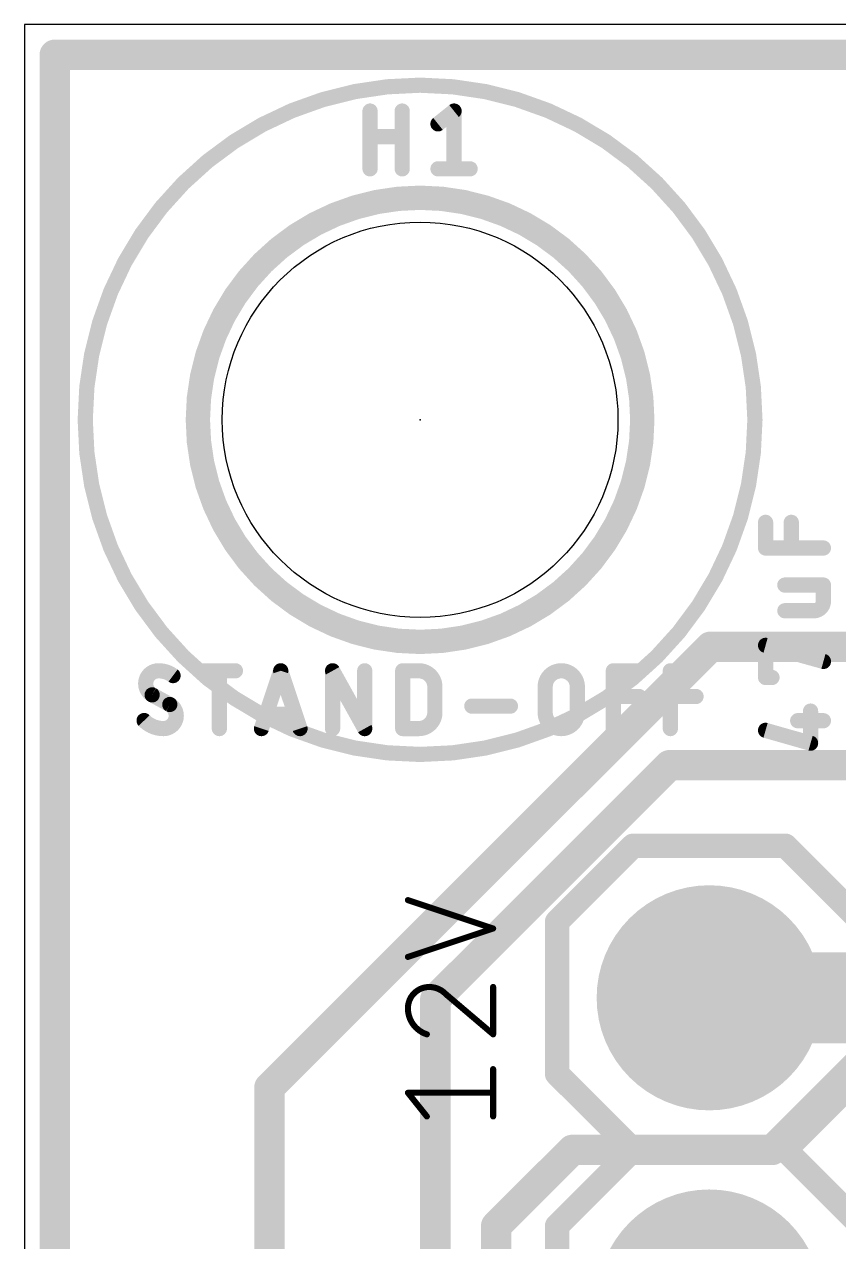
# Model space of a CAD drawing. Extents: x 0 to 1.42, y 0 to 1.2.
# Drawn here: x 0 to 0.2675, y 0.7998 to 1.2 of the extents above; entities that cross this region are included whole.
import ezdxf

# ---------------------------------------------------------------- set-up
doc = ezdxf.new("R2010")
doc.units = 0
for name, color, linetype in [('1', 12, 'CONTINUOUS'), ('16', 132, 'CONTINUOUS'), ('17', 110, 'CONTINUOUS'), ('20', 31, 'CONTINUOUS'), ('21', 253, 'CONTINUOUS'), ('23', 53, 'CONTINUOUS'), ('25', 253, 'CONTINUOUS'), ('27', 253, 'CONTINUOUS'), ('39', 12, 'CONTINUOUS'), ('41', 12, 'CONTINUOUS'), ('42', 132, 'CONTINUOUS'), ('51', 253, 'CONTINUOUS')]:
    doc.layers.add(name, color=color, linetype=linetype)

# ---------------------------------------------------------------- blocks, each defined once
blk = doc.blocks.new('RECT')
blk.add_solid([(-0.5, -0.5), (0.5, -0.5), (-0.5, 0.5), (0.5, 0.5)])
blk = doc.blocks.new('ROUNDP')
at = {"const_width": 0.5}
blk.add_lwpolyline([(0, -0.25, 1), (0, 0.25, 1), (0, -0.25)], format="xyb", dxfattribs=at)

msp = doc.modelspace()

# ---------------------------------------------------------------- linework, layer by layer
at = {"layer": '1'}
for points, const_width in [([(0.01, 1.19), (0.01, 0.01)], 0.01), ([(1.39, 1.19), (0.01, 1.19)], 0.01), ([(0.225, 0.88), (0.374488, 0.88)], 0.03)]:
    msp.add_lwpolyline(points, dxfattribs=dict(at, const_width=const_width))
for points, const_width in [([(0.0125, 1.19, 1), (0.0075, 1.19)], 0.005), ([(0.01, 1.1925, 1), (0.01, 1.1875)], 0.005), ([(0.225, 0.8875, 1), (0.225, 0.8725)], 0.015)]:
    msp.add_lwpolyline(points, format="xyb", dxfattribs=dict(at, const_width=const_width))
at = {"layer": '16', "const_width": 0.01}
for points in [[(0.01, 1.19), (0.01, 0.01)], [(1.39, 1.19), (0.01, 1.19)], [(0.225394, 0.995394), (0.080512, 0.850512)], [(0.349551, 0.995394), (0.225394, 0.995394)], [(0.211903, 0.956447), (0.135, 0.879544)], [(0.329974, 0.956447), (0.211903, 0.956447)], [(0.135, 0.879544), (0.135, 0.54)], [(0.275, 0.859289), (0.245711, 0.83)], [(0.080512, 0.850512), (0.080512, 0.631102)], [(0.18, 0.83), (0.155, 0.805)], [(0.245711, 0.83), (0.18, 0.83)], [(0.155, 0.805), (0.155, 0.44)]]:
    msp.add_lwpolyline(points, dxfattribs=at)
at = {"layer": '16', "const_width": 0.005}
for points in [[(0.0125, 1.19, 1), (0.0075, 1.19)], [(0.01, 1.1925, 1), (0.01, 1.1875)], [(0.225394, 0.997894, 1), (0.225394, 0.992894)], [(0.227161, 0.993626, 1), (0.223626, 0.997161)], [(0.211903, 0.958947, 1), (0.211903, 0.953947)], [(0.213671, 0.954679, 1), (0.210135, 0.958215)], [(0.1375, 0.879544, 1), (0.1325, 0.879544)], [(0.133232, 0.881312, 1), (0.136768, 0.877776)], [(0.083012, 0.850512, 1), (0.078012, 0.850512)], [(0.078744, 0.85228, 1), (0.08228, 0.848744)], [(0.18, 0.8325, 1), (0.18, 0.8275)], [(0.181768, 0.828232, 1), (0.178232, 0.831768)], [(0.243943, 0.831768, 1), (0.247479, 0.828232)], [(0.245711, 0.8275, 1), (0.245711, 0.8325)], [(0.1575, 0.805, 1), (0.1525, 0.805)], [(0.153232, 0.806768, 1), (0.156768, 0.803232)]]:
    msp.add_lwpolyline(points, format="xyb", dxfattribs=at)
at = {"layer": '20'}
for p, q in [((1.4, 1.2), (0, 1.2)), ((0, 1.2), (0, 0))]:
    msp.add_line(p, q, dxfattribs=at)
msp.add_circle((0.13, 1.07), 0.065, dxfattribs=at)
at = {"layer": '21'}
for points, const_width in [([(0.175, 0.905), (0.2, 0.93)], 0.008), ([(0.2, 0.93), (0.25, 0.93)], 0.008), ([(0.25, 0.93), (0.275, 0.905)], 0.008), ([(0.154, 0.902777), (0.126, 0.912111)], 0.002), ([(0.175, 0.855), (0.175, 0.905)], 0.008), ([(0.126, 0.893444), (0.154, 0.902777)], 0.002), ([(0.154, 0.868), (0.154, 0.883555)], 0.002), ([(0.138445, 0.881222), (0.154, 0.868)], 0.002), ([(0.154, 0.841), (0.154, 0.856555)], 0.002), ([(0.2, 0.83), (0.175, 0.855)], 0.008), ([(0.275, 0.855), (0.25, 0.83)], 0.008), ([(0.132222, 0.841), (0.126, 0.848778)], 0.002), ([(0.126, 0.848778), (0.154, 0.848778)], 0.002), ([(0.175, 0.805), (0.2, 0.83)], 0.008), ([(0.25, 0.83), (0.275, 0.805)], 0.008), ([(0.175, 0.755), (0.175, 0.805)], 0.008)]:
    msp.add_lwpolyline(points, dxfattribs=dict(at, const_width=const_width))
for points, const_width in [([(0.2, 0.932, 1), (0.2, 0.928)], 0.004), ([(0.201414, 0.928586, 1), (0.198586, 0.931414)], 0.004), ([(0.251414, 0.931414, 1), (0.248586, 0.928586)], 0.004), ([(0.25, 0.928, 1), (0.25, 0.932)], 0.004), ([(0.126158, 0.912585, 1), (0.125842, 0.911636)], 0.001), ([(0.177, 0.905, 1), (0.173, 0.905)], 0.004), ([(0.173586, 0.906414, 1), (0.176414, 0.903586)], 0.004), ([(0.154158, 0.902303, 1), (0.153842, 0.903252)], 0.001), ([(0.153842, 0.902303, 1), (0.154158, 0.903252)], 0.001), ([(0.125842, 0.893918, 1), (0.126158, 0.89297)], 0.001), ([(0.133, 0.883555, 0.414214), (0.126, 0.876555)], 0.002), ([(0.138445, 0.881222, 0.205254), (0.133, 0.883555)], 0.002), ([(0.133, 0.884055, 1), (0.133, 0.883055)], 0.001), ([(0.133, 0.883055, 1), (0.133, 0.884055)], 0.001), ([(0.1545, 0.883555, 1), (0.1535, 0.883555)], 0.001), ([(0.138768, 0.881603, 1), (0.138121, 0.880841)], 0.001), ([(0.138082, 0.880877, 1), (0.138807, 0.881567)], 0.001), ([(0.126, 0.876555, 0.325188), (0.132222, 0.868)], 0.002), ([(0.1265, 0.876555, 1), (0.1255, 0.876555)], 0.001), ([(0.1255, 0.876555, 1), (0.1265, 0.876555)], 0.001), ([(0.132068, 0.867524, 1), (0.132376, 0.868476)], 0.001), ([(0.1535, 0.868, 1), (0.1545, 0.868)], 0.001), ([(0.153676, 0.867619, 1), (0.154324, 0.868381)], 0.001), ([(0.1545, 0.856555, 1), (0.1535, 0.856555)], 0.001), ([(0.176414, 0.856414, 1), (0.173586, 0.853586)], 0.004), ([(0.173, 0.855, 1), (0.177, 0.855)], 0.004), ([(0.126, 0.849278, 1), (0.126, 0.848278)], 0.001), ([(0.12639, 0.84909, 1), (0.12561, 0.848465)], 0.001), ([(0.154, 0.848278, 1), (0.154, 0.849278)], 0.001), ([(0.131832, 0.840688, 1), (0.132613, 0.841312)], 0.001), ([(0.1535, 0.841, 1), (0.1545, 0.841)], 0.001), ([(0.201414, 0.828586, 1), (0.198586, 0.831414)], 0.004), ([(0.198586, 0.828586, 1), (0.201414, 0.831414)], 0.004), ([(0.251414, 0.831414, 1), (0.248586, 0.828586)], 0.004), ([(0.248586, 0.831414, 1), (0.251414, 0.828586)], 0.004), ([(0.177, 0.805, 1), (0.173, 0.805)], 0.004), ([(0.173586, 0.806414, 1), (0.176414, 0.803586)], 0.004)]:
    msp.add_lwpolyline(points, format="xyb", dxfattribs=dict(at, const_width=const_width))
at = {"layer": '23'}
msp.add_point((0.13, 1.07), dxfattribs=at)
at = {"layer": '25', "const_width": 0.005}
for points in [[(0.113562, 1.1525), (0.113562, 1.1715)], [(0.124118, 1.1715), (0.124118, 1.1525)], [(0.135882, 1.167278), (0.14116, 1.1715)], [(0.14116, 1.1715), (0.14116, 1.1525)], [(0.113562, 1.163055), (0.124118, 1.163055)], [(0.135882, 1.1525), (0.146438, 1.1525)]]:
    msp.add_lwpolyline(points, dxfattribs=at)
at = {"layer": '25', "const_width": 0.0025}
for points in [[(0.114812, 1.1715, 1), (0.112312, 1.1715)], [(0.125368, 1.1715, 1), (0.122868, 1.1715)], [(0.14241, 1.1715, 1), (0.13991, 1.1715)], [(0.141941, 1.170524, 1), (0.140379, 1.172476)], [(0.135101, 1.168254, 1), (0.136663, 1.166302)], [(0.113562, 1.164305, 1), (0.113562, 1.161805)], [(0.124118, 1.161805, 1), (0.124118, 1.164305)], [(0.112312, 1.1525, 1), (0.114812, 1.1525)], [(0.122868, 1.1525, 1), (0.125368, 1.1525)], [(0.135882, 1.15375, 1), (0.135882, 1.15125)], [(0.13991, 1.1525, 1), (0.14241, 1.1525)], [(0.146438, 1.15125, 1), (0.146438, 1.15375)]]:
    msp.add_lwpolyline(points, format="xyb", dxfattribs=at)
at = {"layer": '27', "const_width": 0.005}
for points in [[(0.2435, 1.027856), (0.2435, 1.0363)], [(0.251945, 1.027856), (0.251945, 1.0363)], [(0.2625, 1.027856), (0.2435, 1.027856)], [(0.2625, 1.015679), (0.249833, 1.015679)], [(0.2625, 1.010401), (0.2625, 1.015679)], [(0.249833, 1.007235), (0.259333, 1.007235)], [(0.2435, 0.985299), (0.2435, 0.995855)], [(0.2435, 0.995855), (0.2625, 0.990577)], [(0.05878, 0.9875), (0.069335, 0.9875)], [(0.064057, 0.9685), (0.064057, 0.9875)], [(0.077884, 0.9685), (0.084217, 0.9875)], [(0.084217, 0.9875), (0.090551, 0.9685)], [(0.10126, 0.9685), (0.10126, 0.9875)], [(0.10126, 0.9875), (0.111815, 0.9685)], [(0.111815, 0.9685), (0.111815, 0.9875)], [(0.1243, 0.9685), (0.1243, 0.9875)], [(0.1243, 0.9875), (0.129577, 0.9875)], [(0.193496, 0.9685), (0.193496, 0.9875)], [(0.193496, 0.9875), (0.20194, 0.9875)], [(0.212216, 0.9685), (0.212216, 0.9875)], [(0.212216, 0.9875), (0.22066, 0.9875)], [(0.134855, 0.982222), (0.134855, 0.973778)], [(0.171099, 0.973778), (0.171099, 0.982222)], [(0.181655, 0.982222), (0.181655, 0.973778)], [(0.245611, 0.985299), (0.2435, 0.985299)], [(0.047784, 0.976417), (0.041979, 0.979583)], [(0.193496, 0.979055), (0.20194, 0.979055)], [(0.212216, 0.979055), (0.22066, 0.979055)], [(0.147004, 0.975889), (0.159671, 0.975889)], [(0.258278, 0.9637), (0.258278, 0.974255)], [(0.088967, 0.97325), (0.079467, 0.97325)], [(0.254056, 0.971088), (0.2625, 0.971088)], [(0.129577, 0.9685), (0.1243, 0.9685)], [(0.2435, 0.967922), (0.258278, 0.9637)]]:
    msp.add_lwpolyline(points, dxfattribs=at)
at = {"layer": '27'}
for points, const_width in [([(0.24475, 1.0363, 1), (0.24225, 1.0363)], 0.0025), ([(0.253195, 1.0363, 1), (0.250695, 1.0363)], 0.0025), ([(0.2435, 1.029106, 1), (0.2435, 1.026606)], 0.0025), ([(0.24225, 1.027856, 1), (0.24475, 1.027856)], 0.0025), ([(0.250695, 1.027856, 1), (0.253195, 1.027856)], 0.0025), ([(0.2625, 1.026606, 1), (0.2625, 1.029106)], 0.0025), ([(0.249833, 1.016929, 1), (0.249833, 1.014429)], 0.0025), ([(0.26375, 1.015679, 1), (0.26125, 1.015679)], 0.0025), ([(0.2625, 1.014429, 1), (0.2625, 1.016929)], 0.0025), ([(0.259333, 1.007235, 0.414214), (0.2625, 1.010401)], 0.005), ([(0.26375, 1.010401, 1), (0.26125, 1.010401)], 0.0025), ([(0.249833, 1.008485, 1), (0.249833, 1.005985)], 0.0025), ([(0.259333, 1.008485, 1), (0.259333, 1.005985)], 0.0025), ([(0.259333, 1.005985, 1), (0.259333, 1.008485)], 0.0025), ([(0.26125, 1.010401, 1), (0.26375, 1.010401)], 0.0025), ([(0.24475, 0.995855, 1), (0.24225, 0.995855)], 0.0025), ([(0.243835, 0.997059, 1), (0.243165, 0.99465)], 0.0025), ([(0.262165, 0.989373, 1), (0.262835, 0.991781)], 0.0025), ([(0.04409, 0.9875, 0.414222), (0.039868, 0.983278)], 0.005), ([(0.04884, 0.985917, 0.16227), (0.04409, 0.9875)], 0.005), ([(0.04409, 0.98875, 1), (0.04409, 0.98625)], 0.0025), ([(0.04409, 0.98625, 1), (0.04409, 0.98875)], 0.0025), ([(0.05878, 0.98875, 1), (0.05878, 0.98625)], 0.0025), ([(0.065307, 0.9875, 1), (0.062807, 0.9875)], 0.0025), ([(0.069335, 0.98625, 1), (0.069335, 0.98875)], 0.0025), ([(0.085403, 0.987895, 1), (0.083032, 0.987105)], 0.0025), ([(0.085403, 0.987105, 1), (0.083032, 0.987895)], 0.0025), ([(0.10251, 0.9875, 1), (0.10001, 0.9875)], 0.0025), ([(0.102352, 0.988107, 1), (0.100167, 0.986893)], 0.0025), ([(0.113065, 0.9875, 1), (0.110565, 0.9875)], 0.0025), ([(0.12555, 0.9875, 1), (0.12305, 0.9875)], 0.0025), ([(0.1243, 0.98875, 1), (0.1243, 0.98625)], 0.0025), ([(0.134855, 0.982222, 0.414214), (0.129577, 0.9875)], 0.005), ([(0.129577, 0.98875, 1), (0.129577, 0.98625)], 0.0025), ([(0.129577, 0.98625, 1), (0.129577, 0.98875)], 0.0025), ([(0.181655, 0.982222, 1), (0.171099, 0.982222)], 0.005), ([(0.194746, 0.9875, 1), (0.192246, 0.9875)], 0.0025), ([(0.193496, 0.98875, 1), (0.193496, 0.98625)], 0.0025), ([(0.20194, 0.98625, 1), (0.20194, 0.98875)], 0.0025), ([(0.213466, 0.9875, 1), (0.210966, 0.9875)], 0.0025), ([(0.212216, 0.98875, 1), (0.212216, 0.98625)], 0.0025), ([(0.22066, 0.98625, 1), (0.22066, 0.98875)], 0.0025), ([(0.039868, 0.983278, 0.265572), (0.041979, 0.979583)], 0.005), ([(0.041118, 0.983278, 1), (0.038618, 0.983278)], 0.0025), ([(0.038618, 0.983278, 1), (0.041118, 0.983278)], 0.0025), ([(0.04809, 0.984917, 1), (0.04959, 0.986917)], 0.0025), ([(0.136105, 0.982222, 1), (0.133605, 0.982222)], 0.0025), ([(0.172349, 0.982222, 1), (0.169849, 0.982222)], 0.0025), ([(0.182905, 0.982222, 1), (0.180405, 0.982222)], 0.0025), ([(0.2435, 0.986549, 1), (0.2435, 0.984049)], 0.0025), ([(0.24225, 0.985299, 1), (0.24475, 0.985299)], 0.0025), ([(0.245611, 0.984049, 1), (0.245611, 0.986549)], 0.0025), ([(0.042577, 0.980681, 1), (0.04138, 0.978486)], 0.0025), ([(0.041344, 0.978506, 1), (0.042613, 0.98066)], 0.0025), ([(0.133605, 0.982222, 1), (0.136105, 0.982222)], 0.0025), ([(0.169849, 0.982222, 1), (0.172349, 0.982222)], 0.0025), ([(0.180405, 0.982222, 1), (0.182905, 0.982222)], 0.0025), ([(0.193496, 0.980305, 1), (0.193496, 0.977805)], 0.0025), ([(0.20194, 0.977805, 1), (0.20194, 0.980305)], 0.0025), ([(0.212216, 0.980305, 1), (0.212216, 0.977805)], 0.0025), ([(0.22066, 0.977805, 1), (0.22066, 0.980305)], 0.0025), ([(0.049895, 0.972722, 0.265565), (0.047784, 0.976417)], 0.005), ([(0.048419, 0.977494, 1), (0.04715, 0.97534)], 0.0025), ([(0.047186, 0.975319, 1), (0.048383, 0.977514)], 0.0025), ([(0.147004, 0.977139, 1), (0.147004, 0.974639)], 0.0025), ([(0.159671, 0.974639, 1), (0.159671, 0.977139)], 0.0025), ([(0.259528, 0.974255, 1), (0.257028, 0.974255)], 0.0025), ([(0.03934, 0.971139, 0.19999), (0.045673, 0.9685)], 0.005), ([(0.040227, 0.972019, 1), (0.038452, 0.970259)], 0.0025), ([(0.045673, 0.9685, 0.414214), (0.049895, 0.972722)], 0.005), ([(0.051145, 0.972722, 1), (0.048645, 0.972722)], 0.0025), ([(0.048645, 0.972722, 1), (0.051145, 0.972722)], 0.0025), ([(0.079467, 0.9745, 1), (0.079467, 0.972)], 0.0025), ([(0.088967, 0.972, 1), (0.088967, 0.9745)], 0.0025), ([(0.129577, 0.9685, 0.41422), (0.134855, 0.973778)], 0.005), ([(0.136105, 0.973778, 1), (0.133605, 0.973778)], 0.0025), ([(0.133605, 0.973778, 1), (0.136105, 0.973778)], 0.0025), ([(0.171099, 0.973778, 1), (0.181655, 0.973778)], 0.005), ([(0.172349, 0.973778, 1), (0.169849, 0.973778)], 0.0025), ([(0.169849, 0.973778, 1), (0.172349, 0.973778)], 0.0025), ([(0.182905, 0.973778, 1), (0.180405, 0.973778)], 0.0025), ([(0.180405, 0.973778, 1), (0.182905, 0.973778)], 0.0025), ([(0.254056, 0.972338, 1), (0.254056, 0.969838)], 0.0025), ([(0.2625, 0.969838, 1), (0.2625, 0.972338)], 0.0025), ([(0.045673, 0.96975, 1), (0.045673, 0.96725)], 0.0025), ([(0.045673, 0.96725, 1), (0.045673, 0.96975)], 0.0025), ([(0.062807, 0.9685, 1), (0.065307, 0.9685)], 0.0025), ([(0.076698, 0.968895, 1), (0.07907, 0.968105)], 0.0025), ([(0.089365, 0.968105, 1), (0.091737, 0.968895)], 0.0025), ([(0.10001, 0.9685, 1), (0.10251, 0.9685)], 0.0025), ([(0.110565, 0.9685, 1), (0.113065, 0.9685)], 0.0025), ([(0.110722, 0.967893, 1), (0.112908, 0.969107)], 0.0025), ([(0.1243, 0.96975, 1), (0.1243, 0.96725)], 0.0025), ([(0.12305, 0.9685, 1), (0.12555, 0.9685)], 0.0025), ([(0.129577, 0.96975, 1), (0.129577, 0.96725)], 0.0025), ([(0.129577, 0.96725, 1), (0.129577, 0.96975)], 0.0025), ([(0.192246, 0.9685, 1), (0.194746, 0.9685)], 0.0025), ([(0.210966, 0.9685, 1), (0.213466, 0.9685)], 0.0025), ([(0.243843, 0.969124, 1), (0.243157, 0.96672)], 0.0025), ([(0.257028, 0.9637, 1), (0.259528, 0.9637)], 0.0025), ([(0.257934, 0.962498, 1), (0.258621, 0.964901)], 0.0025)]:
    msp.add_lwpolyline(points, format="xyb", dxfattribs=dict(at, const_width=const_width))
at = {"layer": '39', "const_width": 0.005}
msp.add_lwpolyline([(0.13, 0.96, 1), (0.13, 1.18, 1), (0.13, 0.96)], format="xyb", dxfattribs=at)
at = {"layer": '41'}
for points, const_width in [([(0.13, 1.143, 1), (0.13, 0.997)], 0.008), ([(0.13, 0.997, 1), (0.13, 1.143)], 0.008), ([(0.13, 1.145, 1), (0.13, 1.141)], 0.004), ([(0.13, 1.141, 1), (0.13, 1.145)], 0.004), ([(0.13, 0.999, 1), (0.13, 0.995)], 0.004), ([(0.13, 0.995, 1), (0.13, 0.999)], 0.004)]:
    msp.add_lwpolyline(points, format="xyb", dxfattribs=dict(at, const_width=const_width))
at = {"layer": '42'}
for points, const_width in [([(0.13, 1.143, 1), (0.13, 0.997)], 0.008), ([(0.13, 0.997, 1), (0.13, 1.143)], 0.008), ([(0.13, 1.145, 1), (0.13, 1.141)], 0.004), ([(0.13, 1.141, 1), (0.13, 1.145)], 0.004), ([(0.13, 0.999, 1), (0.13, 0.995)], 0.004), ([(0.13, 0.995, 1), (0.13, 0.999)], 0.004)]:
    msp.add_lwpolyline(points, format="xyb", dxfattribs=dict(at, const_width=const_width))

# ---------------------------------------------------------------- block references
at = {"layer": '17', "rotation": 180}
for p, xscale, yscale in [((0.225, 0.88), 0.074, 0.074), ((0.225, 0.88), 0.074, 0.074), ((0.225, 0.88), 0.06, 0.06), ((0.225, 0.78), 0.074, 0.074), ((0.225, 0.78), 0.074, 0.074), ((0.225, 0.78), 0.06, 0.06)]:
    msp.add_blockref('ROUNDP', p, dxfattribs=dict(at, xscale=xscale, yscale=yscale))
at = {"layer": '51', "xscale": 0.02, "yscale": 0.02, "rotation": 90}
msp.add_blockref('RECT', (0.225, 0.88), dxfattribs=at)

doc.saveas('drawing.dxf')
